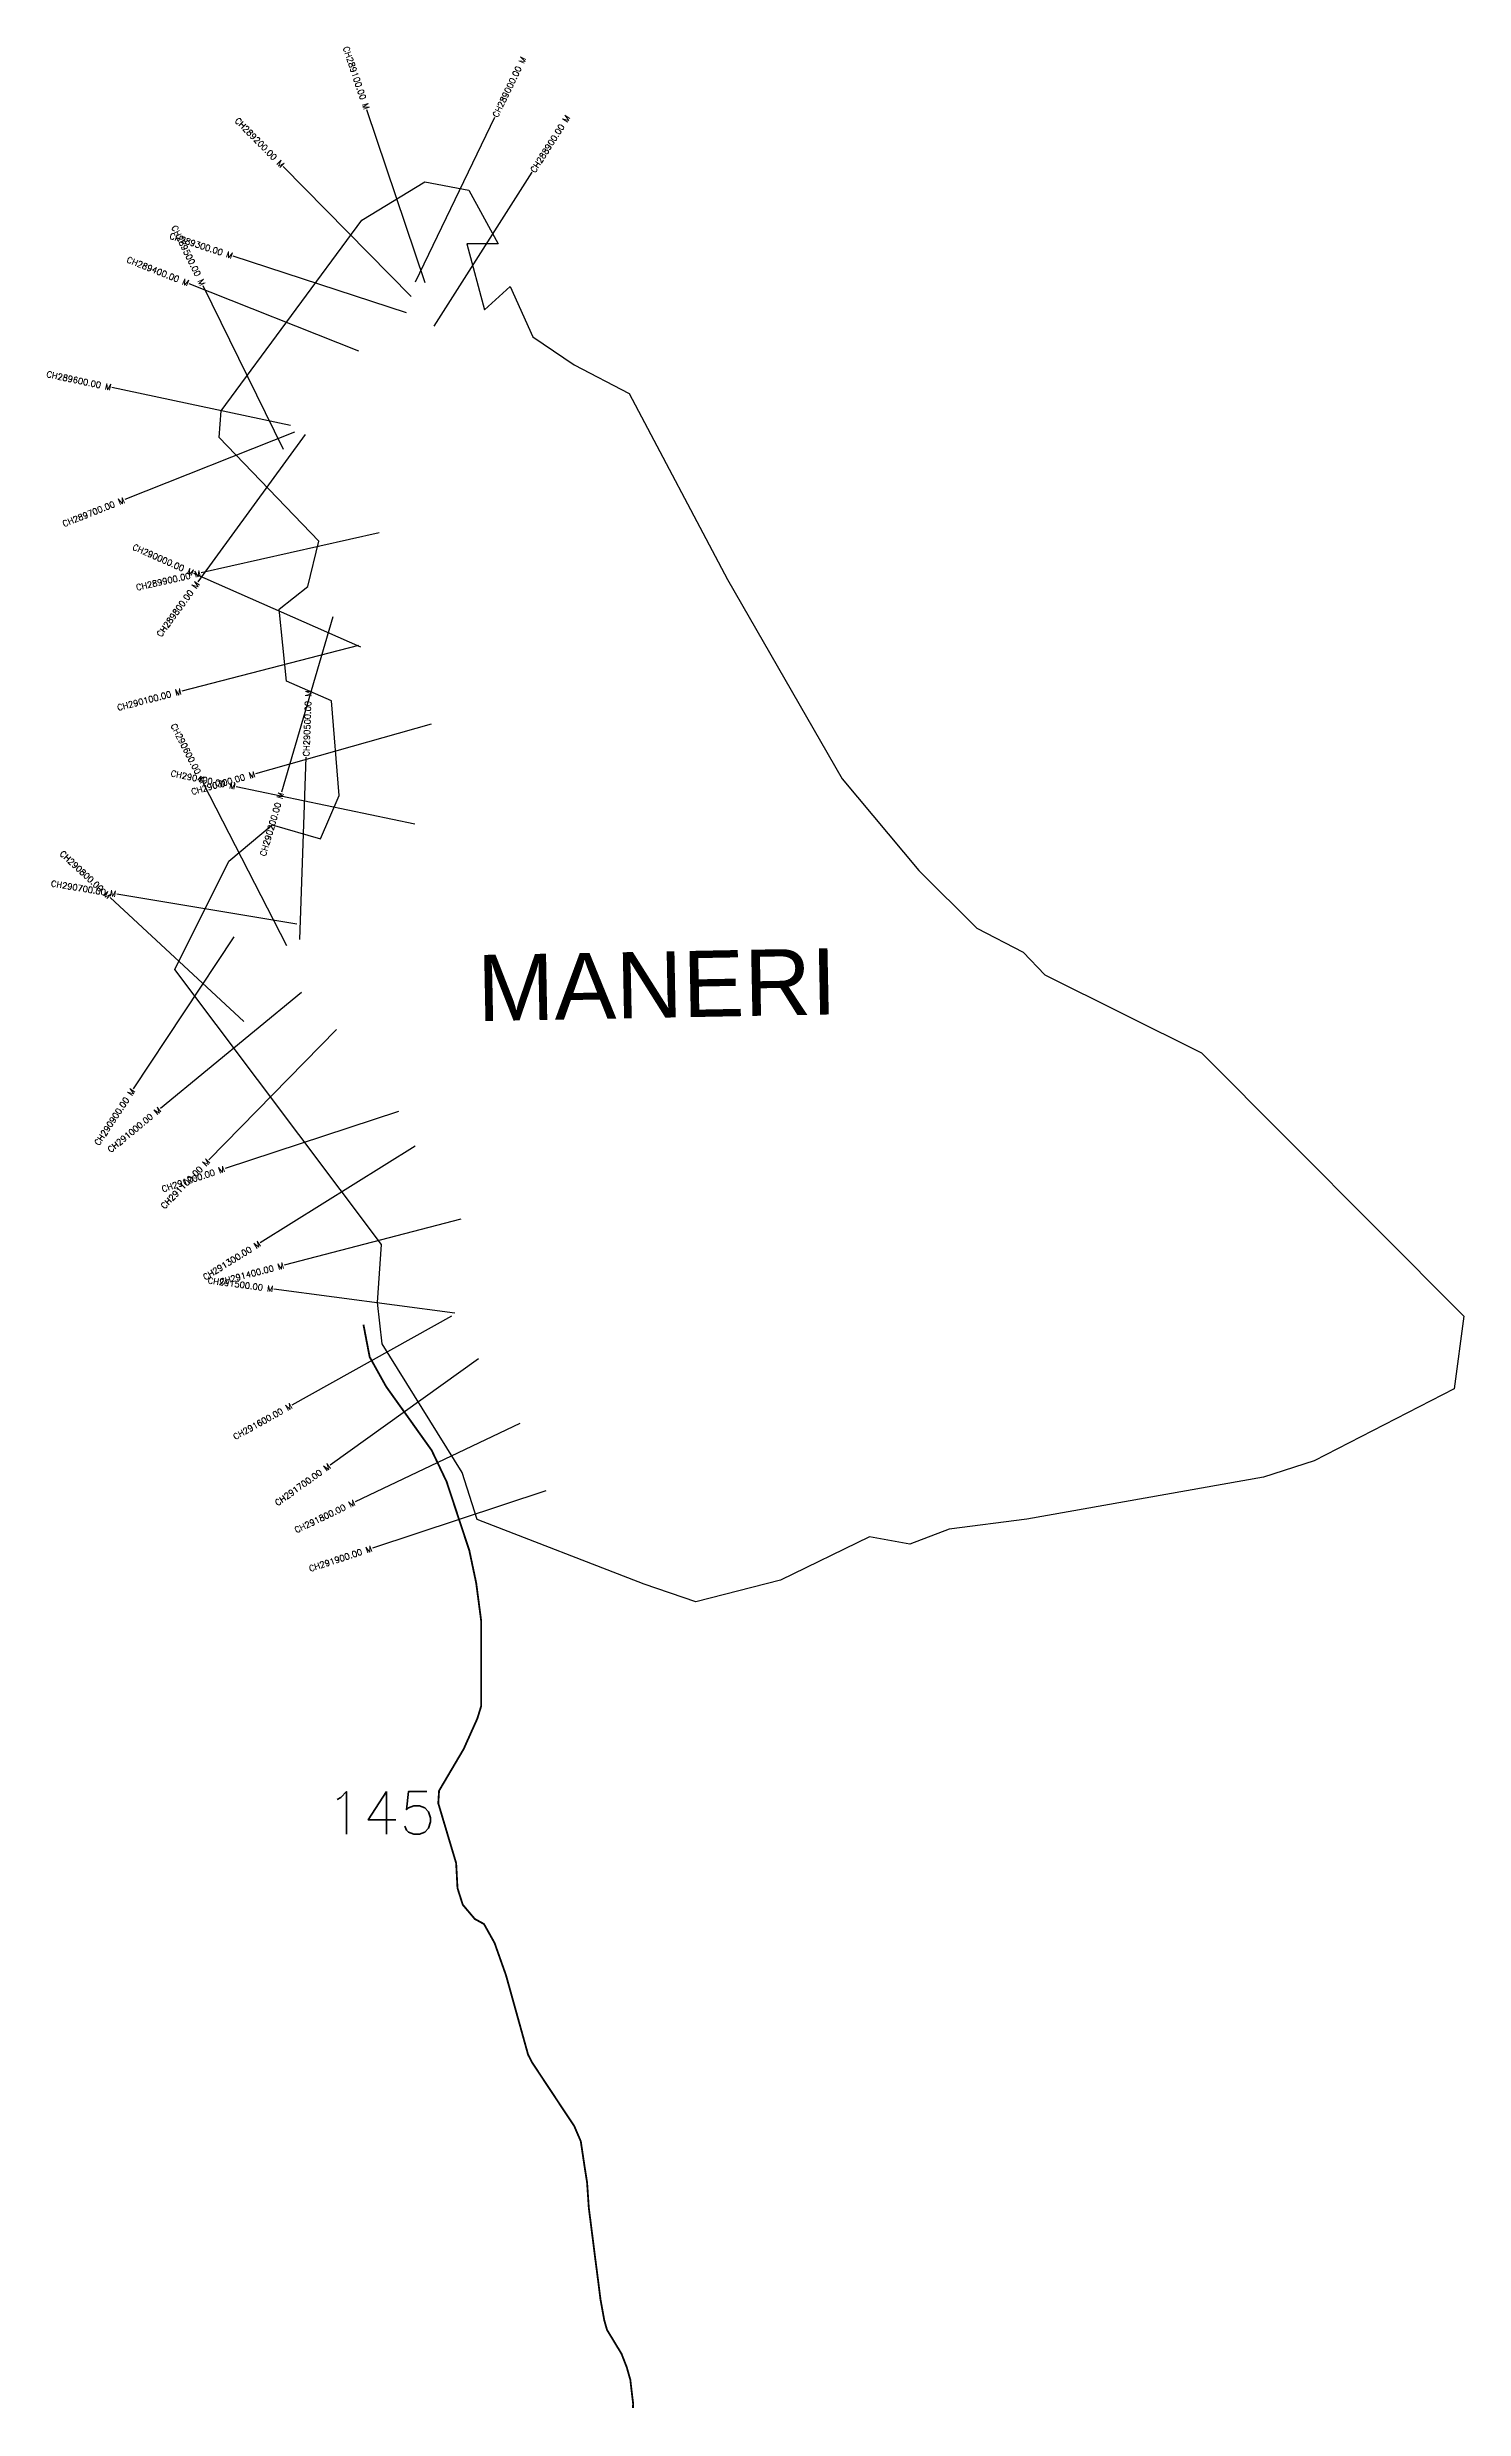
# Model space of a CAD drawing. Header units: metres. Extents: x 281526 to 283854, y 2019205 to 2023086.
import ezdxf
from ezdxf.enums import TextEntityAlignment as Align

# ---------------------------------------------------------------- set-up
doc = ezdxf.new("R2010")
doc.units = ezdxf.units.M
doc.header["$MEASUREMENT"] = 0
for name, color, linetype in [('CS', 134, 'Continuous'), ('CSMark', 6, 'Continuous'), ('NATURALLY PROTECTED', 3, 'Continuous'), ('village', 3, 'Continuous'), ('VILLAGE NAME', 250, 'Continuous')]:
    doc.layers.add(name, color=color, linetype=linetype)
doc.styles.get("Standard").update_dxf_attribs({"font": 'simplex.shx'})

msp = doc.modelspace()

# ---------------------------------------------------------------- linework, layer by layer
at = {"color": 6, "flags": 128}
msp.add_lwpolyline([(282245.2, 2022654.2), (282287.4, 2022692.3)], dxfattribs=at)
at = {"layer": 'CS'}
for p, q in [((282147.6, 2022698.4), (282051.8, 2022982.7)), ((282131.7, 2022700.2), (282261.8, 2022970.5)), ((282124.7, 2022676), (281914.1, 2022889.5)), ((282162.4, 2022627), (282323.3, 2022880.2)), ((282117, 2022648.9), (281831.8, 2022742.2)), ((282038.2, 2022586), (281759.4, 2022696.9)), ((281914.6, 2022424.3), (281782.7, 2022693.7)), ((281925.9, 2022464.2), (281632.3, 2022526.2)), ((281932.5, 2022452.9), (281653.7, 2022342.1)), ((281950.5, 2022449.3), (281773.8, 2022206.8)), ((282071.8, 2022287.7), (281779.2, 2022221.6)), ((282041.8, 2022099.6), (281767.4, 2022220.9)), ((281995.9, 2022149.4), (281911.3, 2021861.6)), ((282037.9, 2022102.7), (281747.5, 2022027.5)), ((282157.2, 2021973.4), (281868.5, 2021891.5)), ((281941.3, 2021619.3), (281951.8, 2021919.1)), ((281920.2, 2021609), (281783.3, 2021875.9)), ((282130.3, 2021809), (281836.7, 2021870.4)), ((281849.6, 2021484.3), (281629.5, 2021688.2)), ((281936.5, 2021644.3), (281640.6, 2021693.6)), ((281833.1, 2021623.9), (281667.6, 2021373.7)), ((281944.2, 2021531.9), (281712.2, 2021341.6)), ((282001.9, 2021471.5), (281792, 2021257.2)), ((282103.5, 2021336.8), (281818.6, 2021242.8)), ((282131.2, 2021279.5), (281876.5, 2021120.9)), ((282206.2, 2021159.6), (281915.9, 2021084)), ((282196.1, 2021005), (281898.8, 2021044.6)), ((282190.7, 2021000), (281928.5, 2020854.2)), ((282235.2, 2020930), (281991.1, 2020755.6)), ((282303.3, 2020823.9), (282032.4, 2020694.9)), ((282345.7, 2020713), (282060.7, 2020619.1))]:
    msp.add_line(p, q, dxfattribs=at)
at = {"layer": 'NATURALLY PROTECTED', "const_width": 3, "flags": 128}
msp.add_lwpolyline([(282046, 2020986.4), (282056.2, 2020933.2), (282083.3, 2020884.5), (282120, 2020833.2), (282158.1, 2020779.8), (282182.7, 2020728.2), (282208.8, 2020649), (282220, 2020615.2), (282231.3, 2020561.8), (282239.5, 2020499.5), (282239.5, 2020408), (282239.5, 2020359.3), (282233.1, 2020338.7), (282210.7, 2020288.8), (282170.3, 2020220.3), (282169, 2020199.7), (282187.3, 2020138.3), (282198.4, 2020101.2), (282200.6, 2020060.1), (282209.3, 2020032.9), (282229, 2020009.6), (282244.1, 2020001.3), (282261.5, 2019970.2), (282280.3, 2019917.1), (282301.9, 2019839.5), (282316.6, 2019786.6), (282323, 2019774), (282348.2, 2019736), (282370.1, 2019702.9), (282392.4, 2019669.3), (282403.2, 2019644.3), (282409.6, 2019601.7), (282413.6, 2019576.3), (282416.4, 2019534.7), (282420, 2019506.8), (282426.7, 2019453.7), (282431.4, 2019417.5), (282435.6, 2019384.4), (282441.8, 2019350.2), (282446.3, 2019334.4), (282459.2, 2019313), (282470.1, 2019295.1), (282478.9, 2019272.5), (282484.7, 2019251.9), (282486.8, 2019233.5), (282489.2, 2019213.5), (282489.1, 2019206.1)], dxfattribs=at)
at = {"layer": 'village', "color": 6}
msp.add_polyline3d([(282287.4, 2022692.3, 0), (282324.5, 2022609.5, 0), (282392.1, 2022563.8, 0), (282482.9, 2022516.6, 0), (282644.1, 2022210.8, 0), (282832.9, 2021883.3, 0), (282958.8, 2021732.6, 0), (283054.1, 2021638, 0), (283130.3, 2021598.3, 0), (283165.8, 2021561, 0), (283423.3, 2021433, 0), (283854.4, 2021000.4, 0), (283838.8, 2020880.9, 0), (283608.3, 2020762.7, 0), (283525.5, 2020735.8, 0), (283136.5, 2020666.7, 0), (283008.5, 2020650.4, 0), (282944.1, 2020625.5, 0), (282877.5, 2020637.8, 0), (282731.2, 2020566.2, 0), (282592.5, 2020530.7, 0), (282507.2, 2020560, 0), (282232.9, 2020666.3, 0), (282208.5, 2020743.3, 0), (282077, 2020954.7, 0), (282069, 2021022.6, 0), (282075.7, 2021117.8, 0), (281736, 2021569.7, 0), (281824.8, 2021748.1, 0), (281896.2, 2021807.9, 0), (281975.3, 2021784.5, 0), (282006, 2021856.1, 0), (281993.4, 2022011.6, 0), (281919.6, 2022043.8, 0), (281907.6, 2022162.2, 0), (281954.4, 2022199.3, 0), (281972.6, 2022273.8, 0), (281809, 2022444, 0), (281812.3, 2022488.3, 0), (282043.5, 2022801.2, 0), (282146.8, 2022864.4, 0), (282219.1, 2022850.9, 0), (282267.2, 2022762.7, 0), (282216.2, 2022762.4, 0), (282245.2, 2022654.2, 0)], dxfattribs=at)
msp.add_polyline3d([(282287.4, 2022692.3, 0), (282324.5, 2022609.5, 0), (282392.1, 2022563.8, 0), (282482.9, 2022516.6, 0), (282644.1, 2022210.8, 0), (282832.9, 2021883.3, 0), (282958.8, 2021732.6, 0), (283054.1, 2021638, 0), (283130.3, 2021598.3, 0), (283165.8, 2021561, 0), (283423.3, 2021433, 0), (283854.4, 2021000.4, 0), (283838.8, 2020880.9, 0), (283608.3, 2020762.7, 0), (283525.5, 2020735.8, 0), (283136.5, 2020666.7, 0), (283008.5, 2020650.4, 0), (282944.1, 2020625.5, 0), (282877.5, 2020637.8, 0), (282731.2, 2020566.2, 0), (282592.5, 2020530.7, 0), (282507.2, 2020560, 0), (282232.9, 2020666.3, 0), (282208.5, 2020743.3, 0), (282077, 2020954.7, 0), (282069, 2021022.6, 0), (282075.7, 2021117.8, 0), (281736, 2021569.7, 0), (281824.8, 2021748.1, 0), (281896.2, 2021807.9, 0), (281975.3, 2021784.5, 0), (282006, 2021856.1, 0), (281993.4, 2022011.6, 0), (281919.6, 2022043.8, 0), (281907.6, 2022162.2, 0), (281954.4, 2022199.3, 0), (281972.6, 2022273.8, 0), (281809, 2022444, 0), (281812.3, 2022488.3, 0), (282043.5, 2022801.2, 0), (282146.8, 2022864.4, 0), (282219.1, 2022850.9, 0), (282267.2, 2022762.7, 0), (282216.2, 2022762.4, 0), (282245.2, 2022654.2, 0)], dxfattribs=at)

# ---------------------------------------------------------------- texts
at = {"insert": (281985, 2020219), "char_height": 70, "attachment_point": 1}
msp.add_mtext_dynamic_manual_height_columns('145', width=95.172, gutter_width=1, heights=[0], dxfattribs=at)
at = {"layer": 'CSMark'}
for s, rotation, p in [('CH289100.00 M', 288.6156, (282051.5, 2022983.7)), ('CH289200.00 M', 314.6087, (281913.4, 2022890.3)), ('CH289500.00 M', 296.0741, (281782.3, 2022694.6)), ('CH289300.00 M', 341.8761, (281830.9, 2022742.5)), ('CH289400.00 M', 338.3116, (281758.5, 2022697.3)), ('CH289600.00 M', 348.0721, (281631.4, 2022526.4)), ('CH289700.00 M', 21.6593, (281652.8, 2022341.8)), ('CH290000.00 M', 336.1453, (281766.5, 2022221.3)), ('CH289900.00 M', 12.734, (281778.2, 2022221.4)), ('CH289800.00 M', 53.9204, (281773.3, 2022206)), ('CH290100.00 M', 14.5194, (281746.5, 2022027.2)), ('CH290600.00 M', 297.1646, (281782.8, 2021876.8)), ('CH290400.00 M', 348.1823, (281835.7, 2021870.6)), ('CH290300.00 M', 15.8437, (281867.6, 2021891.2)), ('CH290200.00 M', 73.6216, (281911, 2021860.6)), ('CH290800.00 M', 317.177, (281628.8, 2021688.9)), ('CH290700.00 M', 350.5305, (281639.6, 2021693.8)), ('CH290900.00 M', 56.5307, (281667.1, 2021372.8)), ('CH291000.00 M', 39.3525, (281711.4, 2021341)), ('CH291100.00 M', 45.5898, (281791.3, 2021256.5)), ('CH291200.00 M', 18.2456, (281817.7, 2021242.5)), ('CH291300.00 M', 31.9052, (281875.7, 2021120.4)), ('CH291400.00 M', 14.5997, (281914.9, 2021083.8)), ('CH291500.00 M', 352.4019, (281897.8, 2021044.8)), ('CH291600.00 M', 29.0715, (281927.7, 2020853.7)), ('CH291700.00 M', 35.556, (281990.3, 2020755)), ('CH291800.00 M', 25.4689, (282031.5, 2020694.5)), ('CH291900.00 M', 18.2479, (282059.8, 2020618.8))]:
    msp.add_text(s, height=10, rotation=rotation, dxfattribs=at).set_placement(p, align=Align.MIDDLE_RIGHT)
for s, rotation, p in [('CH289000.00 M', 64.2842, (282262.3, 2022971.4)), ('CH288900.00 M', 57.5478, (282323.9, 2022881)), ('CH290500.00 M', 87.9907, (281951.9, 2021920.1))]:
    msp.add_text(s, height=10, rotation=rotation, dxfattribs=at).set_placement(p, align=Align.MIDDLE_LEFT)
at = {"layer": 'VILLAGE NAME', "insert": (282232, 2021593.7), "char_height": 108.748, "attachment_point": 1, "rotation": 1.1028}
msp.add_mtext_dynamic_manual_height_columns('{\\fArial|b0|i0|c0|p34;MANERI}', width=726.929, gutter_width=543.7, heights=[0], dxfattribs=at)

doc.saveas('drawing.dxf')
